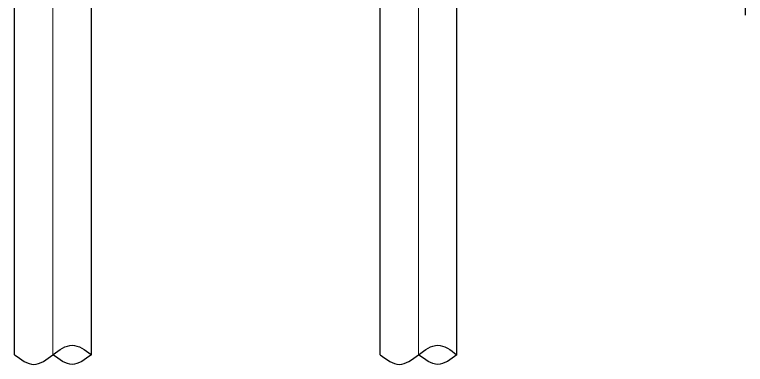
# Model space of a CAD drawing. Extents: x 1767995 to 4174245, y 542814 to 862564.
# Drawn here: x 2117621 to 2123618, y 656646 to 659516 of the extents above; entities that cross this region are included whole.
import ezdxf

# ---------------------------------------------------------------- set-up
doc = ezdxf.new("R2010")
doc.units = 0
doc.header["$LTSCALE"] = 3500
doc.linetypes.add('CENTER', pattern=[2, 1.25, -0.25, 0.25, -0.25])
for name, color, linetype, lineweight in [('1粗实线', 1, 'Continuous', 30), ('3中心线', 6, 'CENTER', 18), ('6标注线', 7, 'Continuous', 13)]:
    doc.layers.add(name, color=color, linetype=linetype, lineweight=lineweight)
doc.layers.add('8符号标注层', color=31, linetype='Continuous')
doc.layers.add('M_Prof', color=2, linetype='Continuous')

# ---------------------------------------------------------------- blocks, each defined once
blk = doc.blocks.new('sdfsdf43')
at = {"layer": '1粗实线'}
for p, q in [((6471062, 1534998.9), (6471062, 1543510.2)), ((6471692, 1534998.9), (6471692, 1543510.2)), ((6474062, 1534998.8), (6474062, 1543510.2)), ((6474692, 1534998.8), (6474692, 1543510.1))]:
    blk.add_line(p, q, dxfattribs=at)
at = {"layer": '3中心线'}
for p, q in [((6471377, 1534998.9), (6471377, 1543510.2)), ((6474377, 1534998.8), (6474377, 1543510.2))]:
    blk.add_line(p, q, dxfattribs=at)
at = {"layer": 'M_Prof'}
for points in [[(6471062, 1534998.9), (6471219.5, 1534920.1), (6471377, 1534998.9), (6471534.5, 1535077.6), (6471692, 1534998.9)], [(6474062, 1534998.8), (6474219.5, 1534920.1), (6474377, 1534998.8), (6474534.5, 1535077.6), (6474692, 1534998.8)], [(6471692, 1534998.9), (6471534.5, 1534920.1), (6471377, 1534998.9)], [(6474692, 1534998.8), (6474534.5, 1534920.1), (6474377, 1534998.8)]]:
    blk.add_spline(points, degree=3, dxfattribs=at)
blk = doc.blocks.new('A$C8d28a030')
at = {"layer": '8符号标注层', "color": 7}
blk.add_line((9720.4, -662.8), (9720.4, -572.8), dxfattribs=at)

msp = doc.modelspace()

# ---------------------------------------------------------------- block references
at = {"layer": '3中心线'}
msp.add_blockref('sdfsdf43', (-4353441.3, -878274.1), dxfattribs=at)
at = {"layer": '6标注线'}
msp.add_blockref('A$C8d28a030', (2113897.5, 660174.4), dxfattribs=at)

doc.saveas('drawing.dxf')
